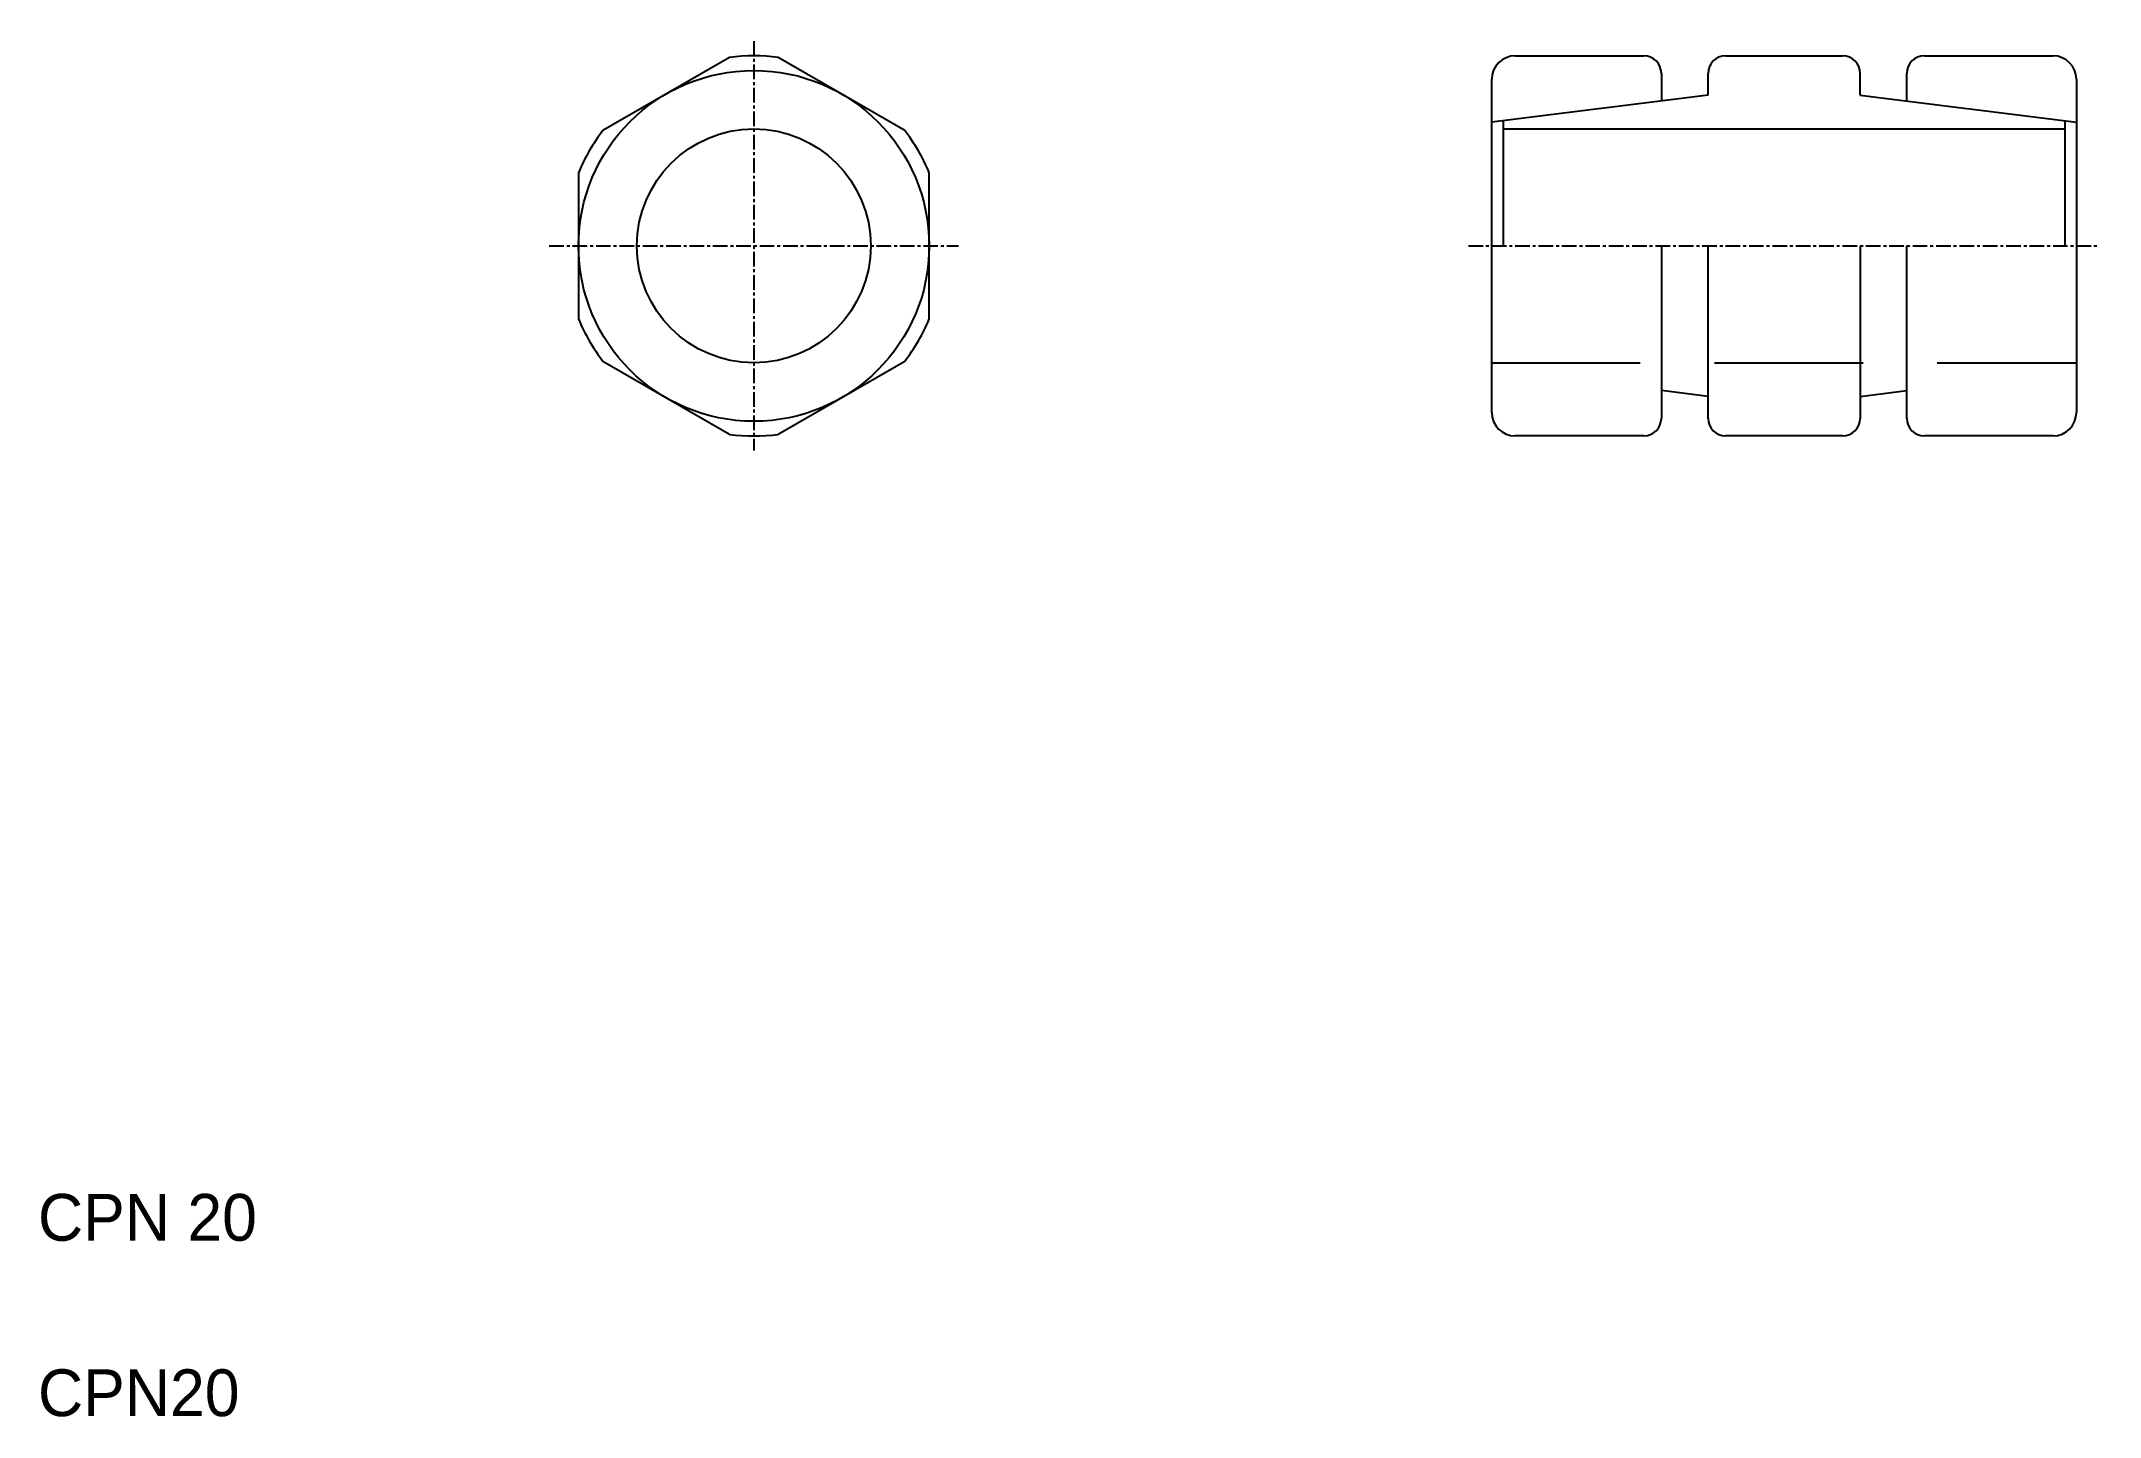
# Model space of a CAD drawing. Extents: x 95 to 271, y 87 to 205.
import ezdxf

# ---------------------------------------------------------------- set-up
doc = ezdxf.new("R2010")
doc.units = 0
doc.linetypes.add('CENTER', pattern=[2, 1.25, -0.25, 0.25, -0.25])
doc.linetypes.add('DASHED', pattern=[19.05, 12.7, -6.35])
doc.layers.get('0').update_dxf_attribs({"linetype": 'CONTINUOUS'})
doc.layers.add('CENTER', color=1, linetype='CENTER')

msp = doc.modelspace()

# ---------------------------------------------------------------- linework, layer by layer
for p, q in [((220.82, 203.34), (231.82, 203.34)), ((238.82, 203.34), (248.82, 203.34)), ((255.82, 203.34), (266.82, 203.34)), ((218.82, 172.84), (218.82, 201.34)), ((233.32, 201.84), (233.32, 199.48)), ((237.32, 199.98), (237.32, 201.84)), ((250.32, 199.98), (250.32, 201.84)), ((254.32, 199.48), (254.32, 201.84)), ((268.82, 201.34), (268.82, 172.84)), ((219.82, 187.09), (219.82, 197.79)), ((267.82, 197.79), (267.82, 187.09)), ((219.82, 197.09), (267.82, 197.09)), ((233.32, 187.09), (233.32, 172.34)), ((237.32, 172.34), (237.32, 187.09)), ((250.32, 187.09), (250.32, 172.34)), ((254.32, 172.34), (254.32, 187.09)), ((235.32, 174.46), (235.32, 174.46)), ((236.32, 174.33), (236.32, 174.33)), ((231.82, 170.84), (220.82, 170.84)), ((248.82, 170.84), (238.82, 170.84)), ((266.82, 170.84), (255.82, 170.84))]:
    msp.add_line(p, q)
at = {"linetype": 'CONTINUOUS'}
for p, q in [((237.32, 199.98), (218.82, 197.67)), ((250.32, 199.98), (268.82, 197.67)), ((237.32, 174.21), (233.32, 174.71)), ((250.32, 174.21), (254.32, 174.71))]:
    msp.add_line(p, q, dxfattribs=at)
at = {"color": 3, "linetype": 'DASHED'}
msp.add_line((218.82, 177.09), (268.82, 177.09), dxfattribs=at)
for points in [[(153.61, 203.21), (142.79, 196.96)], [(168.61, 196.96), (157.79, 203.21)], [(140.7, 193.34), (140.7, 180.84)], [(170.7, 180.84), (170.7, 193.34)], [(142.79, 177.23), (153.61, 170.98)], [(157.79, 170.98), (168.61, 177.23)]]:
    msp.add_lwpolyline(points)
at = {"linetype": 'CONTINUOUS'}
for radius in [15, 10]:
    msp.add_circle((155.7, 187.09), radius, dxfattribs=at)
for centre, radius, start, end in [((155.7, 187.09), 16.25, 82.6199, 97.3801), ((220.82, 201.34), 2, 90, 180), ((231.82, 201.84), 1.5, 0, 90), ((238.82, 201.84), 1.5, 90, 180), ((248.82, 201.84), 1.5, 0, 90), ((255.82, 201.84), 1.5, 90, 180), ((266.82, 201.34), 2, 0, 90), ((155.7, 187.09), 16.25, 142.6199, 157.3801), ((155.7, 187.09), 16.25, 22.6199, 37.3801), ((155.7, 187.09), 16.25, 202.6199, 217.3801), ((155.7, 187.09), 16.25, 322.6199, 337.3801), ((220.82, 172.84), 2, 180, 270), ((266.82, 172.84), 2, 270, 0), ((155.7, 187.09), 16.25, 262.6199, 277.3801), ((231.82, 172.34), 1.5, 270, 0), ((238.82, 172.34), 1.5, 180, 270), ((248.82, 172.34), 1.5, 270, 0), ((255.82, 172.34), 1.5, 180, 270)]:
    msp.add_arc(centre, radius, start, end)
at = {"layer": 'CENTER', "color": 1, "linetype": 'CENTER'}
for p, q in [((155.7, 204.59), (155.7, 169.59)), ((138.2, 187.09), (173.2, 187.09)), ((216.82, 187.09), (270.82, 187.09))]:
    msp.add_line(p, q, dxfattribs=at)

# ---------------------------------------------------------------- texts
for s, p in [('CPN 20', (94.47, 102.02)), ('CPN20', (94.47, 87.02))]:
    msp.add_text(s, height=4).set_placement(p)

doc.saveas('drawing.dxf')
